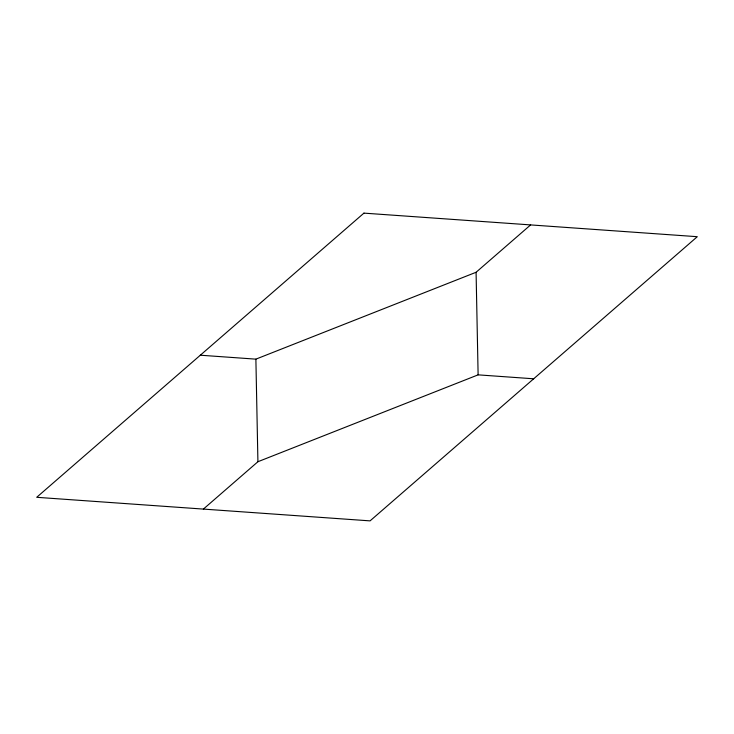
<?xml version="1.0" encoding="UTF-8"?>
<svg xmlns="http://www.w3.org/2000/svg" width="734" height="734" viewBox="0 0 734 734"><rect width="100%" height="100%" fill="white"/><g stroke="black" fill="none" stroke-linecap="round" stroke-linejoin="round"><path stroke-width="1.1" d="M203.382 509.093L257.918 461.723L478.118 374.854L533.682 378.79M200.318 355.21L255.882 359.146L476.082 272.277L530.618 224.907M476.082 272.277L478.118 374.854M255.882 359.146L257.918 461.723M363.936 213.126L36.7 497.303L370.064 520.874L697.3 236.697L363.936 213.126"/></g></svg>
